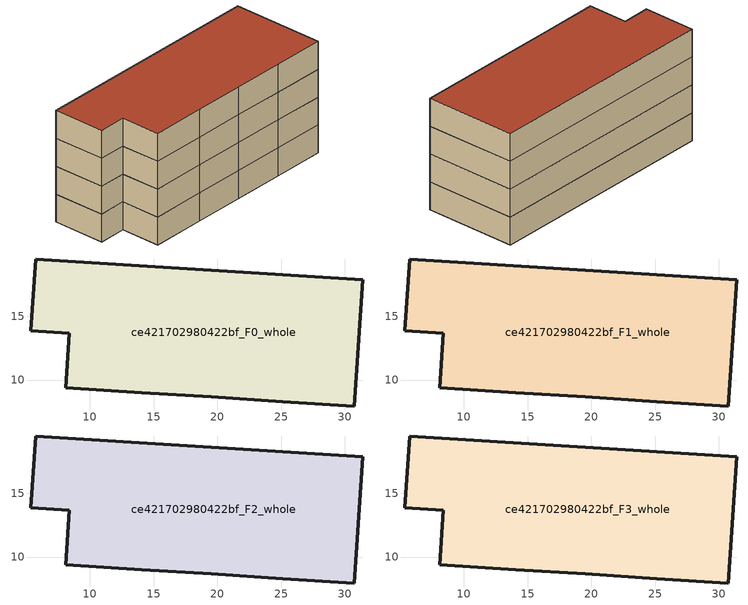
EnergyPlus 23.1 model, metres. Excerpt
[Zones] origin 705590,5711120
ce421702980422bf_F0_whole
 floor ground (EU_floor_Construction): 30.76,7.96 31.39,17.86 5.73,19.5 5.37,13.87 8.38,13.68 8.1,9.39 14.07,9.01 19.51,8.67 25.12,8.31 z0
 wall outside (EU_wall_Construction): 30.76,7.96 25.12,8.31 19.51,8.67 14.07,9.01 8.1,9.39 8.38,13.68 5.37,13.87 5.73,19.5 31.39,17.86 30.76,7.96 z0:3
ce421702980422bf_F1_whole
 floor to ce421702980422bf_F0_whole (EU_floor_Construction): 30.76,7.96 31.39,17.86 5.73,19.5 5.37,13.87 8.38,13.68 8.1,9.39 14.07,9.01 19.51,8.67 25.12,8.31 z3
 wall outside (EU_wall_Construction): 30.76,7.96 25.12,8.31 19.51,8.67 14.07,9.01 8.1,9.39 8.38,13.68 5.37,13.87 5.73,19.5 31.39,17.86 30.76,7.96 z3:6
ce421702980422bf_F2_whole
 floor to ce421702980422bf_F1_whole (EU_floor_Construction): 30.76,7.96 31.39,17.86 5.73,19.5 5.37,13.87 8.38,13.68 8.1,9.39 14.07,9.01 19.51,8.67 25.12,8.31 z6
 wall outside (EU_wall_Construction): 30.76,7.96 25.12,8.31 19.51,8.67 14.07,9.01 8.1,9.39 8.38,13.68 5.37,13.87 5.73,19.5 31.39,17.86 30.76,7.96 z6:9
ce421702980422bf_F3_whole
 floor to ce421702980422bf_F2_whole (EU_floor_Construction): 30.76,7.96 31.39,17.86 5.73,19.5 5.37,13.87 8.38,13.68 8.1,9.39 14.07,9.01 19.51,8.67 25.12,8.31 z9
 wall outside (EU_wall_Construction): 30.76,7.96 25.12,8.31 19.51,8.67 14.07,9.01 8.1,9.39 8.38,13.68 5.37,13.87 5.73,19.5 31.39,17.86 30.76,7.96 z9:12
 roof outside (EU_roof_Construction): 31.39,17.86 30.76,7.96 25.12,8.31 19.51,8.67 14.07,9.01 8.1,9.39 8.38,13.68 5.37,13.87 5.73,19.5 z12
[Building]
EU S2 Campaign: North Axis=0; Terrain=City; Solar Distribution=FullExterior
[Site:Location]
London: Latitude=51.5; Longitude=-0.5; Time Zone=0; Elevation=25
[SizingPeriod:WeatherFileDays]
AnnualSizingPeriod: Begin Month=1; Begin Day of Month=1; End Month=12; End Day of Month=31; Day of Week for Start Day=Monday; Use Weather File Daylight Saving Period=No; Use Weather File Rain and Snow Indicators=No
[MATERIAL]
EU_InternalMass_Material: Roughness=MediumRough; Thickness=0.1; Conductivity=1; Density=1800; Specific Heat=900; Thermal Absorptance=0.9; Solar Absorptance=0.7; Visible Absorptance=0.7
[MATERIAL:NOMASS] Roughness=MediumRough; Thermal Absorptance=0.9; Solar Absorptance=0.7; Visible Absorptance=0.7
Name | Thermal Resistance
EU_wall_NoMass | 0.635353
EU_roof_NoMass | 0.675062
EU_floor_NoMass | 1.96382
[CONSTRUCTION]
EU_wall_Construction: EU_wall_NoMass
EU_roof_Construction: EU_roof_NoMass
EU_floor_Construction: EU_floor_NoMass
EU_InternalMass_Construction: EU_InternalMass_Material
[ZONE] Type=1; Multiplier=1; Ceiling Height=autocalculate; Floor Area=autocalculate; Part of Total Floor Area=Yes
Name | Volume
ce421702980422bf_F0_whole | 727.296
ce421702980422bf_F1_whole; ce421702980422bf_F2_whole; ce421702980422bf_F3_whole | 727.295
[INTERNALMASS] Construction=EU_InternalMass_Construction; Surface Area=242.44
Name | Zone or ZoneList
ce421702980422bf_F0_whole_EU_InternalMass | ce421702980422bf_F0_whole
ce421702980422bf_F1_whole_EU_InternalMass | ce421702980422bf_F1_whole
ce421702980422bf_F2_whole_EU_InternalMass | ce421702980422bf_F2_whole
ce421702980422bf_F3_whole_EU_InternalMass | ce421702980422bf_F3_whole
[OTHEREQUIPMENT] Fuel Type=Electricity; Design Level Calculation Method=Watts/Area; Power per Zone Floor Area=1; Fraction Latent=0; Fraction Radiant=0; Fraction Lost=0; Carbon Dioxide Generation Rate=0; EndUse Subcategory=EU_Step8_InternalGains
Name | Zone or ZoneList or Space or SpaceList | Schedule
EU_Step8_InternalGain_ce421702980422bf_F0_whole_f000 | ce421702980422bf_F0_whole | EU_Step8_GainSchedule_ce421702980422bf_F0_whole_f000
EU_Step8_InternalGain_ce421702980422bf_F1_whole_f000 | ce421702980422bf_F1_whole | EU_Step8_GainSchedule_ce421702980422bf_F1_whole_f000
EU_Step8_InternalGain_ce421702980422bf_F2_whole_f000 | ce421702980422bf_F2_whole | EU_Step8_GainSchedule_ce421702980422bf_F2_whole_f000
EU_Step8_InternalGain_ce421702980422bf_F3_whole_f000 | ce421702980422bf_F3_whole | EU_Step8_GainSchedule_ce421702980422bf_F3_whole_f000
[ZONEVENTILATION:DESIGNFLOWRATE] Schedule=EU_AlwaysOn; Design Flow Rate Calculation Method=AirChanges/Hour; Air Changes per Hour=0.555504; Ventilation Type=Natural; Fan Pressure Rise=0; Fan Total Efficiency=1; Constant Term Coefficient=1; Temperature Term Coefficient=0; Velocity Term Coefficient=0; Velocity Squared Term Coefficient=0; Minimum Indoor Temperature=-100; Maximum Indoor Temperature=100; Delta Temperature=-100; Minimum Outdoor Temperature=-100; Maximum Outdoor Temperature=100; Maximum Wind Speed=40
Name | Zone or ZoneList or Space or SpaceList
EU_ConstantAir_ce421702980422bf_F0_whole | ce421702980422bf_F0_whole
EU_ConstantAir_ce421702980422bf_F1_whole | ce421702980422bf_F1_whole
EU_ConstantAir_ce421702980422bf_F2_whole | ce421702980422bf_F2_whole
EU_ConstantAir_ce421702980422bf_F3_whole | ce421702980422bf_F3_whole
[HVACTEMPLATE:THERMOSTAT] Constant Heating Setpoint=20; Constant Cooling Setpoint=50
EU_HeatOnly_ce421702980422bf_F0_whole; EU_HeatOnly_ce421702980422bf_F1_whole; EU_HeatOnly_ce421702980422bf_F2_whole; EU_HeatOnly_ce421702980422bf_F3_whole
[HVACTEMPLATE:ZONE:IDEALLOADSAIRSYSTEM] System Availability Schedule=EU_AlwaysOn; Maximum Heating Supply Air Temperature=50; Minimum Cooling Supply Air Temperature=13; Maximum Heating Supply Air Humidity Ratio=0.0156; Minimum Cooling Supply Air Humidity Ratio=0.0077; Heating Limit=NoLimit; Cooling Limit=NoLimit; Heating Availability Schedule=EU_AlwaysOn; Cooling Availability Schedule=EU_CoolingOff; Dehumidification Control Type=ConstantSensibleHeatRatio; Cooling Sensible Heat Ratio=0.7; Dehumidification Setpoint=60; Humidification Control Type=None; Humidification Setpoint=30; Outdoor Air Method=None; Outdoor Air Flow Rate per Person=0.00944; Outdoor Air Flow Rate per Zone Floor Area=0; Outdoor Air Flow Rate per Zone=0; Demand Controlled Ventilation Type=None; Outdoor Air Economizer Type=NoEconomizer; Heat Recovery Type=None; Sensible Heat Recovery Effectiveness=0.7; Latent Heat Recovery Effectiveness=0.65
Name | Template Thermostat
ce421702980422bf_F0_whole | EU_HeatOnly_ce421702980422bf_F0_whole
ce421702980422bf_F1_whole | EU_HeatOnly_ce421702980422bf_F1_whole
ce421702980422bf_F2_whole | EU_HeatOnly_ce421702980422bf_F2_whole
ce421702980422bf_F3_whole | EU_HeatOnly_ce421702980422bf_F3_whole
[SIZING:ZONE] Zone Cooling Design Supply Air Temperature Input Method=SupplyAirTemperature; Zone Cooling Design Supply Air Temperature=13; Zone Heating Design Supply Air Temperature Input Method=SupplyAirTemperature; Zone Heating Design Supply Air Temperature=50; Zone Cooling Design Supply Air Humidity Ratio=0.008; Zone Heating Design Supply Air Humidity Ratio=0.008; Cooling Design Air Flow Method=DesignDay; Cooling Design Air Flow Rate=0; Cooling Minimum Air Flow per Zone Floor Area=0.000762; Cooling Minimum Air Flow=0; Cooling Minimum Air Flow Fraction=0.2; Heating Design Air Flow Method=DesignDay; Heating Design Air Flow Rate=0; Heating Maximum Air Flow per Zone Floor Area=0.002032; Heating Maximum Air Flow=0.141576; Heating Maximum Air Flow Fraction=0.3; Account for Dedicated Outdoor Air System=No; Dedicated Outdoor Air System Control Strategy=NeutralSupplyAir; Dedicated Outdoor Air Low Setpoint Temperature for Design=autosize; Dedicated Outdoor Air High Setpoint Temperature for Design=autosize; Zone Load Sizing Method=Sensible Load Only No Latent Load; Zone Latent Cooling Design Supply Air Humidity Ratio Input Method=HumidityRatioDifference; Zone Cooling Design Supply Air Humidity Ratio Difference=0.005; Zone Latent Heating Design Supply Air Humidity Ratio Input Method=HumidityRatioDifference; Zone Humidification Design Supply Air Humidity Ratio Difference=0.005
ce421702980422bf_F0_whole; ce421702980422bf_F1_whole; ce421702980422bf_F2_whole; ce421702980422bf_F3_whole
[SCHEDULE:CONSTANT]
Name | Hourly Value
EU_AlwaysOn | 1
EU_CoolingOff | 0
[SCHEDULE:FILE] Column Number=1; Rows to Skip at Top=0; Number of Hours of Data=8760; Column Separator=Comma; Interpolate to Timestep=No; Minutes per Item=60; Adjust Schedule for Daylight Savings=Yes
Name | File
EU_Step8_GainSchedule_ce421702980422bf_F0_whole_f000 | ../../schedules/ce421702980422bf/ce421702980422bf_F0_whole_f000_gain.csv
EU_Step8_GainSchedule_ce421702980422bf_F1_whole_f000 | ../../schedules/ce421702980422bf/ce421702980422bf_F1_whole_f000_gain.csv
EU_Step8_GainSchedule_ce421702980422bf_F2_whole_f000 | ../../schedules/ce421702980422bf/ce421702980422bf_F2_whole_f000_gain.csv
EU_Step8_GainSchedule_ce421702980422bf_F3_whole_f000 | ../../schedules/ce421702980422bf/ce421702980422bf_F3_whole_f000_gain.csv
